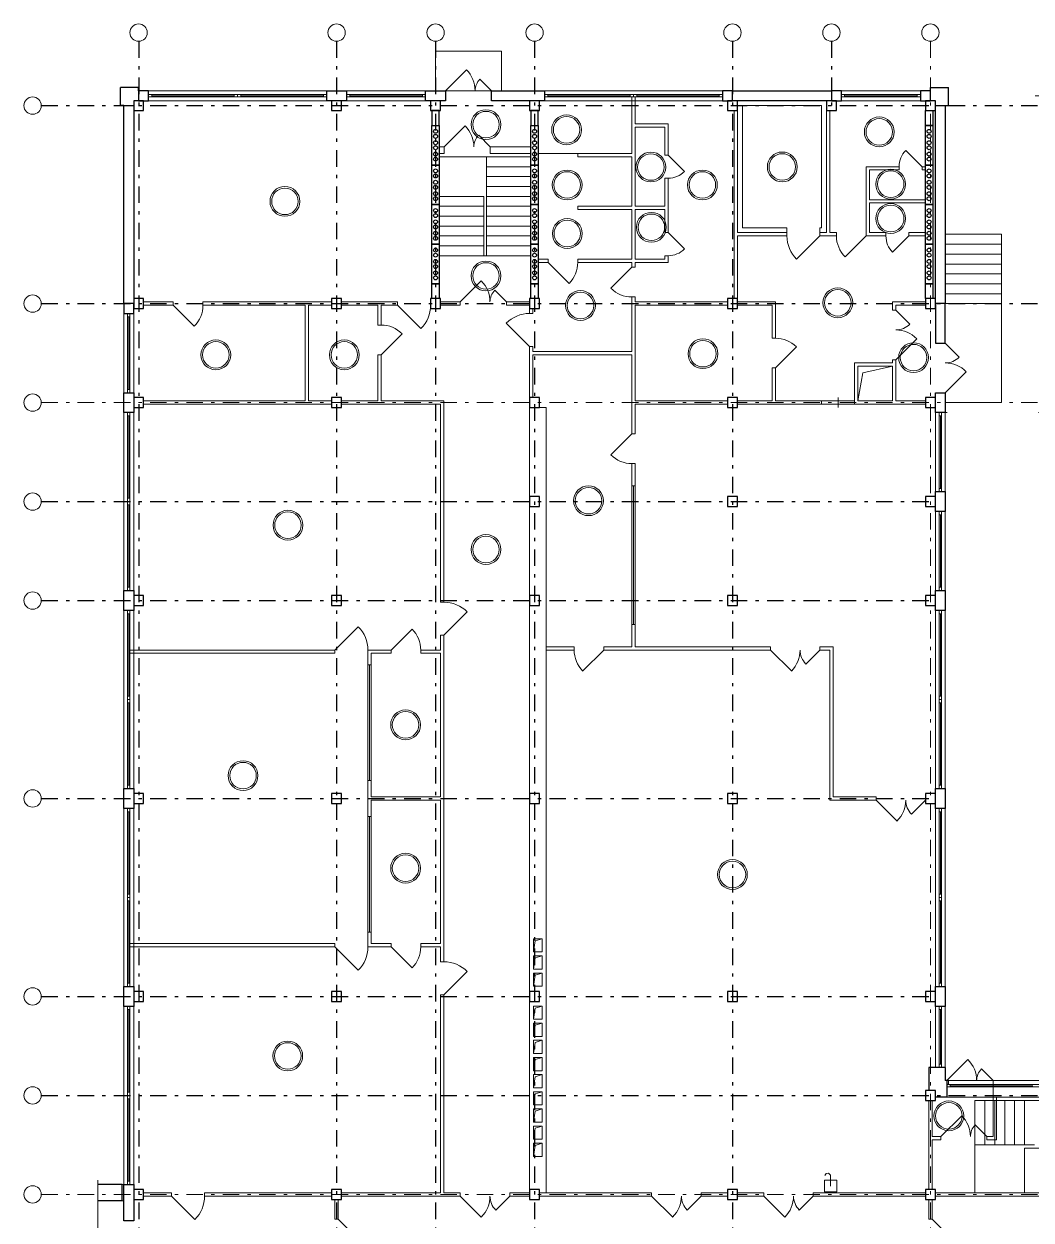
# Model space of a CAD drawing. Header units: metres. Extents: x 0 to 83.6, y 0.6 to 58.2.
# Drawn here: x 5.76 to 36.29, y 21.93 to 58.19 of the extents above; entities that cross this region are included whole.
import ezdxf

# ---------------------------------------------------------------- set-up
doc = ezdxf.new("R2010")
doc.units = ezdxf.units.M
doc.header["$MEASUREMENT"] = 0
doc.linetypes.add('( Dashdot )', pattern=[1.001, 0.5, -0.25, 0.001, -0.25])
doc.linetypes.add('DGN Style 3', pattern=[9.681301, 6.915215, -2.766086])

msp = doc.modelspace()

# ---------------------------------------------------------------- linework, layer by layer
at = {"color": 1, "linetype": '( Dashdot )'}
for p, q in [((9.237, 57.661), (9.237, 9.138)), ((15.237, 57.661), (15.237, 9.138)), ((18.237, 57.661), (18.237, 9.138)), ((21.237, 57.661), (21.237, 9.138)), ((27.237, 57.661), (27.237, 9.138)), ((30.237, 57.661), (30.237, 55.561)), ((6.285, 55.711), (78.185, 55.711)), ((6.285, 49.711), (78.185, 49.711)), ((6.285, 43.711), (33.237, 43.711)), ((6.285, 40.711), (33.237, 40.711)), ((6.285, 34.711), (33.237, 34.711)), ((6.285, 28.711), (33.237, 28.711)), ((6.285, 25.711), (78.185, 25.711))]:
    msp.add_line(p, q, dxfattribs=at)
at = {"color": 1, "linetype": '( Dashdot )', "lineweight": 0}
for p, q in [((33.237, 57.661), (33.237, 9.138)), ((6.285, 46.711), (78.185, 46.711)), ((6.285, 22.711), (78.185, 22.711))]:
    msp.add_line(p, q, dxfattribs=at)
at = {"color": 7, "lineweight": 13}
for p, q in [((18.535, 56.161), (19.172, 56.797)), ((19.935, 56.161), (19.582, 56.515)), ((18.495, 54.461), (19.132, 55.097)), ((19.895, 54.461), (19.542, 54.815)), ((21.645, 50.961), (22.282, 50.325)), ((24.185, 50.811), (23.549, 50.175)), ((18.985, 49.761), (19.622, 50.397)), ((20.385, 49.761), (20.032, 50.115)), ((10.285, 49.661), (10.922, 49.025)), ((17.085, 49.661), (17.792, 48.954)), ((16.585, 48.161), (17.222, 48.797)), ((28.535, 47.761), (29.172, 48.397)), ((24.185, 44.186), (24.285, 44.186)), ((18.485, 39.661), (19.192, 40.368)), ((24.185, 39.986), (24.285, 39.986)), ((16.185, 35.261), (16.285, 35.261)), ((16.185, 34.161), (16.285, 34.161)), ((15.185, 30.211), (15.892, 29.504)), ((16.885, 30.211), (17.522, 29.575)), ((18.485, 28.761), (19.192, 29.468)), ((33.735, 26.161), (34.372, 26.797)), ((35.135, 26.161), (34.782, 26.515)), ((33.545, 24.461), (34.182, 25.097)), ((34.945, 24.461), (34.592, 24.815)), ((10.235, 22.661), (10.942, 21.954))]:
    msp.add_line(p, q, dxfattribs=at)
at = {"color": 7, "linetype": 'Continuous', "lineweight": 30}
for p, q in [((9.235, 56.261), (8.685, 56.261)), ((8.685, 55.711), (8.685, 56.261)), ((9.235, 56.161), (9.235, 56.261)), ((33.235, 56.261), (33.785, 56.261)), ((33.235, 56.161), (33.235, 56.261)), ((33.785, 55.711), (33.785, 56.261)), ((8.785, 55.711), (8.685, 55.711)), ((33.685, 55.711), (33.785, 55.711)), ((33.685, 26.561), (33.185, 26.561)), ((33.185, 26.561), (33.185, 25.861)), ((33.685, 26.561), (33.685, 26.161)), ((33.785, 26.161), (33.685, 26.161)), ((33.785, 26.041), (33.785, 26.161)), ((33.735, 26.041), (33.735, 25.661)), ((33.785, 26.041), (33.735, 26.041)), ((33.735, 25.661), (33.385, 25.661)), ((8.735, 23.011), (7.999, 23.011)), ((8.735, 22.511), (8.735, 23.011)), ((8.735, 22.511), (7.999, 22.511))]:
    msp.add_line(p, q, dxfattribs=at)
at = {"color": 7, "linetype": 'Continuous', "lineweight": 0}
for p, q in [((9.635, 56.011), (12.135, 56.011)), ((12.335, 56.011), (14.835, 56.013)), ((15.635, 56.011), (17.835, 56.011)), ((21.635, 56.011), (24.135, 56.011)), ((24.335, 56.011), (26.835, 56.013)), ((30.635, 56.011), (32.835, 56.011)), ((18.345, 52.661), (19.695, 52.661)), ((20.45, 52.661), (21.125, 52.661)), ((18.345, 52.361), (19.695, 52.361)), ((19.775, 52.361), (21.125, 52.361)), ((18.345, 52.061), (19.695, 52.061)), ((19.775, 52.061), (21.125, 52.061)), ((18.345, 51.761), (19.695, 51.761)), ((19.775, 51.761), (21.125, 51.761)), ((35.385, 51.511), (33.685, 51.511)), ((18.345, 51.461), (19.695, 51.461)), ((19.775, 51.461), (21.125, 51.461)), ((35.385, 51.211), (33.685, 51.211)), ((35.385, 50.911), (33.685, 50.911)), ((35.385, 50.611), (33.685, 50.611)), ((35.385, 50.311), (33.685, 50.311)), ((35.385, 50.011), (33.685, 50.011)), ((8.935, 47.111), (8.935, 49.311)), ((30.435, 46.861), (30.435, 46.561)), ((8.935, 46.311), (8.935, 43.811)), ((33.535, 44.111), (33.535, 46.311)), ((8.935, 43.611), (8.937, 41.111)), ((33.535, 41.111), (33.535, 43.311)), ((8.935, 40.311), (8.935, 37.811)), ((33.535, 40.311), (33.535, 37.811)), ((8.935, 37.611), (8.937, 35.111)), ((33.535, 37.611), (33.537, 35.111)), ((8.935, 34.311), (8.935, 31.811)), ((33.535, 34.311), (33.535, 31.811)), ((8.935, 31.611), (8.937, 29.111)), ((33.535, 31.611), (33.537, 29.111)), ((8.935, 28.311), (8.935, 25.811)), ((33.535, 26.661), (33.535, 28.311)), ((38.985, 26.161), (33.785, 26.161)), ((33.835, 26.006), (36.335, 26.006)), ((8.935, 25.611), (8.937, 23.111)), ((39.035, 25.661), (33.735, 25.661)), ((36.085, 24.886), (36.085, 25.561))]:
    msp.add_line(p, q, dxfattribs=at)
at = {"color": 7, "linetype": 'Continuous', "lineweight": 13}
for p, q in [((24.185, 55.976), (24.185, 54.261)), ((24.285, 55.976), (24.285, 55.161)), ((27.535, 55.711), (27.535, 52.011)), ((29.935, 55.711), (27.535, 55.711)), ((29.935, 55.711), (29.935, 52.011)), ((25.285, 55.161), (24.285, 55.161)), ((25.185, 55.061), (24.285, 55.061)), ((24.285, 55.061), (24.285, 52.661)), ((18.345, 54.461), (18.495, 54.461)), ((18.495, 54.461), (18.495, 54.261)), ((19.895, 54.461), (21.125, 54.461)), ((19.895, 54.461), (19.895, 54.261)), ((18.345, 54.261), (18.495, 54.261)), ((19.895, 54.261), (21.125, 54.261)), ((22.545, 54.261), (24.185, 54.261)), ((22.545, 54.261), (22.545, 54.161)), ((22.545, 54.161), (24.185, 54.161)), ((24.185, 54.161), (24.185, 52.661)), ((25.285, 54.211), (25.185, 54.211)), ((25.285, 54.211), (25.78, 53.716)), ((31.285, 51.861), (31.285, 53.861)), ((32.285, 53.861), (31.285, 53.861)), ((31.385, 52.861), (31.385, 53.761)), ((32.285, 53.761), (31.385, 53.761)), ((32.285, 53.761), (32.285, 53.861)), ((33.085, 53.861), (32.985, 53.861)), ((32.985, 53.761), (32.985, 53.861)), ((33.085, 53.761), (32.985, 53.761)), ((25.285, 53.511), (25.185, 53.511)), ((18.345, 52.961), (19.695, 52.961)), ((19.695, 51.161), (19.695, 52.961)), ((22.545, 52.661), (24.185, 52.661)), ((22.545, 52.661), (22.545, 52.561)), ((25.185, 52.661), (24.285, 52.661)), ((31.385, 52.861), (33.085, 52.861)), ((31.385, 51.861), (31.385, 52.761)), ((31.385, 52.761), (33.085, 52.761)), ((19.775, 51.161), (19.775, 52.361)), ((22.545, 52.561), (24.185, 52.561)), ((24.185, 52.561), (24.185, 51.061)), ((25.185, 52.561), (24.285, 52.561)), ((24.285, 52.561), (24.285, 51.061)), ((25.285, 51.861), (25.185, 51.861)), ((25.285, 51.861), (25.78, 51.366)), ((28.885, 51.861), (27.385, 51.861)), ((28.885, 52.011), (27.535, 52.011)), ((29.935, 52.011), (29.885, 52.011)), ((30.085, 51.861), (29.885, 51.861)), ((30.385, 51.861), (30.185, 51.861)), ((31.285, 51.861), (31.285, 51.761)), ((31.885, 51.861), (31.385, 51.861)), ((31.885, 51.761), (31.885, 51.861)), ((33.085, 51.861), (32.585, 51.861)), ((32.585, 51.761), (32.585, 51.861)), ((27.385, 49.861), (27.385, 51.761)), ((28.885, 51.761), (27.385, 51.761)), ((30.385, 51.761), (29.885, 51.761)), ((31.885, 51.761), (31.285, 51.761)), ((32.585, 51.761), (32.09, 51.266)), ((33.085, 51.761), (32.585, 51.761)), ((35.385, 51.811), (33.685, 51.811)), ((35.385, 51.811), (35.385, 49.711)), ((18.345, 51.161), (21.125, 51.161)), ((25.285, 51.161), (25.185, 51.161)), ((21.645, 51.061), (21.345, 51.061)), ((21.645, 50.961), (21.345, 50.961)), ((21.645, 50.961), (21.645, 51.061)), ((24.185, 51.061), (22.545, 51.061)), ((22.545, 50.961), (22.545, 51.061)), ((24.185, 50.961), (22.545, 50.961)), ((24.185, 50.961), (24.185, 50.811)), ((24.185, 50.811), (24.285, 50.811)), ((25.185, 51.061), (24.285, 51.061)), ((25.285, 50.961), (24.285, 50.961)), ((24.285, 50.961), (24.285, 50.811)), ((10.285, 49.761), (10.285, 49.661)), ((11.185, 49.761), (11.185, 49.661)), ((15.385, 49.761), (17.085, 49.761)), ((17.085, 49.761), (17.085, 49.661)), ((18.085, 49.761), (18.085, 49.661)), ((18.385, 49.761), (18.985, 49.761)), ((18.985, 49.761), (18.985, 49.661)), ((20.385, 49.761), (20.385, 49.661)), ((20.385, 49.761), (21.085, 49.761)), ((24.185, 49.911), (24.285, 49.911)), ((24.185, 49.911), (24.185, 48.261)), ((24.285, 49.911), (24.285, 49.761)), ((27.385, 49.761), (28.535, 49.761)), ((28.535, 48.661), (28.535, 49.761)), ((32.085, 49.761), (32.085, 49.511)), ((33.085, 49.761), (32.085, 49.761)), ((35.385, 49.711), (33.685, 49.711)), ((35.385, 46.711), (35.385, 49.711)), ((14.285, 49.661), (14.285, 46.761)), ((14.385, 49.661), (14.385, 46.761)), ((15.385, 49.661), (16.485, 49.661)), ((16.485, 49.661), (16.485, 49.061)), ((16.585, 49.661), (16.585, 49.061)), ((16.585, 49.661), (17.085, 49.661)), ((18.385, 49.661), (18.985, 49.661)), ((20.385, 49.661), (21.085, 49.661)), ((21.085, 49.561), (21.085, 49.411)), ((21.085, 49.411), (21.185, 49.411)), ((21.185, 49.561), (21.185, 49.411)), ((24.285, 49.661), (24.285, 46.761)), ((27.385, 49.661), (28.435, 49.661)), ((28.435, 48.661), (28.435, 49.661)), ((32.085, 49.511), (32.185, 49.511)), ((32.185, 49.661), (32.185, 49.511)), ((33.085, 49.661), (32.185, 49.661)), ((32.185, 49.511), (32.61, 49.087)), ((16.485, 49.061), (16.585, 49.061)), ((28.435, 48.661), (28.535, 48.661)), ((32.185, 48.011), (32.822, 48.647)), ((21.085, 48.411), (21.185, 48.411)), ((21.085, 48.411), (21.085, 46.861)), ((21.185, 48.411), (21.185, 48.261)), ((24.185, 48.261), (21.185, 48.261)), ((33.685, 48.511), (34.11, 48.087)), ((16.485, 48.161), (16.585, 48.161)), ((16.485, 48.161), (16.485, 46.761)), ((16.585, 48.161), (16.585, 46.761)), ((24.185, 48.161), (21.185, 48.161)), ((21.185, 48.161), (21.185, 46.861)), ((24.185, 48.161), (24.185, 45.761)), ((30.935, 47.911), (30.935, 46.661)), ((32.085, 48.011), (32.185, 48.011)), ((32.085, 48.011), (32.085, 47.911)), ((32.185, 48.011), (32.185, 46.761)), ((28.435, 46.761), (28.435, 47.761)), ((28.435, 47.761), (28.535, 47.761)), ((28.535, 46.761), (28.535, 47.761)), ((31.035, 47.811), (31.035, 46.761)), ((32.085, 47.811), (32.085, 46.761)), ((33.685, 47.011), (34.322, 47.647)), ((15.385, 46.761), (16.485, 46.761)), ((15.385, 46.661), (18.385, 46.661)), ((16.585, 46.761), (18.485, 46.761)), ((18.385, 46.661), (18.385, 40.661)), ((18.485, 46.761), (18.485, 40.661)), ((21.085, 46.561), (21.085, 37.461)), ((21.385, 46.561), (21.585, 46.561)), ((21.585, 46.561), (21.585, 37.461)), ((24.285, 46.661), (24.285, 45.761)), ((29.935, 46.761), (29.935, 46.661)), ((30.935, 46.761), (30.935, 46.661)), ((24.185, 45.761), (23.549, 45.125)), ((24.185, 45.761), (24.285, 45.761)), ((24.185, 44.861), (24.285, 44.861)), ((24.185, 44.861), (24.185, 44.186)), ((24.285, 44.861), (24.285, 44.186)), ((18.385, 40.661), (18.485, 40.661)), ((24.185, 39.986), (24.185, 39.311)), ((24.285, 39.986), (24.285, 39.311)), ((18.385, 39.661), (18.485, 39.661)), ((18.385, 39.661), (18.385, 39.211)), ((18.485, 39.661), (18.485, 29.761)), ((15.185, 39.211), (15.185, 39.111)), ((16.185, 39.211), (16.185, 39.111)), ((16.885, 39.211), (16.885, 39.111)), ((17.785, 39.211), (17.785, 39.111)), ((22.435, 39.311), (21.585, 39.311)), ((22.435, 39.211), (21.585, 39.211)), ((22.435, 39.211), (22.435, 39.311)), ((23.335, 39.211), (22.699, 38.575)), ((24.185, 39.311), (23.335, 39.311)), ((23.335, 39.211), (23.335, 39.311)), ((28.385, 39.211), (23.335, 39.211)), ((28.385, 39.311), (24.285, 39.311)), ((28.385, 39.311), (28.385, 39.211)), ((28.385, 39.211), (29.022, 38.575)), ((29.885, 39.211), (29.461, 38.787)), ((30.285, 39.311), (29.885, 39.311)), ((29.885, 39.311), (29.885, 39.211)), ((30.185, 39.211), (29.885, 39.211)), ((16.185, 39.111), (16.185, 38.761)), ((16.285, 39.111), (16.285, 38.761)), ((18.385, 39.111), (18.385, 34.761)), ((16.185, 38.761), (16.285, 38.761)), ((21.085, 37.461), (21.085, 22.561)), ((21.585, 37.461), (21.585, 22.761)), ((16.185, 35.261), (16.185, 34.161)), ((16.285, 35.261), (16.285, 34.761)), ((16.285, 34.761), (18.385, 34.761)), ((16.285, 34.661), (18.385, 34.661)), ((16.285, 34.661), (16.285, 34.161)), ((18.385, 34.661), (18.385, 30.311)), ((31.585, 34.761), (31.585, 34.661)), ((31.585, 34.661), (32.222, 34.025)), ((33.085, 34.661), (32.661, 34.237)), ((16.185, 30.661), (16.285, 30.661)), ((16.185, 30.661), (16.185, 30.211)), ((16.285, 30.661), (16.285, 30.311)), ((21.205, 30.461), (21.465, 30.461)), ((21.205, 30.461), (21.205, 30.061)), ((21.465, 30.461), (21.465, 30.061)), ((15.185, 30.311), (15.185, 30.211)), ((16.885, 30.311), (16.885, 30.211)), ((17.785, 30.311), (17.785, 30.211)), ((18.385, 30.211), (18.385, 29.761)), ((18.385, 29.761), (18.485, 29.761)), ((21.205, 30.061), (21.465, 30.061)), ((21.205, 29.941), (21.465, 29.941)), ((21.205, 29.941), (21.205, 29.541)), ((21.465, 29.941), (21.465, 29.541)), ((21.205, 29.541), (21.465, 29.541)), ((21.205, 29.421), (21.465, 29.421)), ((21.205, 29.421), (21.205, 29.021)), ((21.465, 29.421), (21.465, 29.021)), ((21.205, 29.021), (21.465, 29.021)), ((18.385, 28.761), (18.485, 28.761)), ((18.385, 28.761), (18.385, 22.761)), ((18.485, 28.761), (18.485, 22.761)), ((21.205, 28.421), (21.465, 28.421)), ((21.205, 28.421), (21.205, 28.021)), ((21.465, 28.421), (21.465, 28.021)), ((21.205, 28.021), (21.465, 28.021)), ((21.205, 27.901), (21.465, 27.901)), ((21.205, 27.901), (21.205, 27.501)), ((21.465, 27.901), (21.465, 27.501)), ((21.205, 27.501), (21.465, 27.501)), ((21.205, 27.381), (21.465, 27.381)), ((21.205, 27.381), (21.205, 26.981)), ((21.465, 27.381), (21.465, 26.981)), ((21.205, 26.981), (21.465, 26.981)), ((21.205, 26.861), (21.465, 26.861)), ((21.205, 26.861), (21.205, 26.461)), ((21.465, 26.861), (21.465, 26.461)), ((21.205, 26.461), (21.465, 26.461)), ((21.205, 26.341), (21.465, 26.341)), ((21.205, 26.341), (21.205, 25.941)), ((21.465, 26.341), (21.465, 25.941)), ((21.205, 25.941), (21.465, 25.941)), ((21.205, 25.821), (21.465, 25.821)), ((21.205, 25.821), (21.205, 25.421)), ((21.465, 25.821), (21.465, 25.421)), ((21.205, 25.421), (21.465, 25.421)), ((35.135, 25.661), (35.135, 24.461)), ((35.235, 25.661), (35.235, 24.361)), ((21.205, 25.301), (21.465, 25.301)), ((21.205, 25.301), (21.205, 24.901)), ((21.465, 25.301), (21.465, 24.901)), ((21.205, 24.901), (21.465, 24.901)), ((21.205, 24.781), (21.465, 24.781)), ((21.205, 24.781), (21.205, 24.381)), ((21.465, 24.781), (21.465, 24.381)), ((21.205, 24.381), (21.465, 24.381)), ((33.545, 24.461), (33.285, 24.461)), ((33.545, 24.361), (33.285, 24.361)), ((35.135, 24.461), (34.945, 24.461)), ((35.235, 24.361), (34.945, 24.361)), ((21.205, 24.261), (21.465, 24.261)), ((21.205, 24.261), (21.205, 23.861)), ((21.465, 24.261), (21.465, 23.861)), ((36.085, 22.761), (36.085, 24.111)), ((21.205, 23.861), (21.465, 23.861)), ((18.985, 22.761), (18.985, 22.661)), ((18.985, 22.661), (19.622, 22.025)), ((20.485, 22.661), (20.061, 22.237)), ((20.485, 22.761), (20.485, 22.661)), ((24.785, 22.761), (24.785, 22.661)), ((24.785, 22.661), (25.422, 22.025)), ((26.285, 22.661), (25.861, 22.237)), ((26.285, 22.761), (26.285, 22.661)), ((28.185, 22.761), (28.185, 22.661)), ((28.185, 22.661), (28.822, 22.025)), ((29.685, 22.661), (29.261, 22.237)), ((29.685, 22.761), (29.685, 22.661)), ((15.285, 21.961), (15.185, 21.961)), ((15.285, 21.961), (15.71, 21.537)), ((33.285, 21.961), (33.185, 21.961))]:
    msp.add_line(p, q, dxfattribs=at)
at = {"color": 7, "linetype": 'DGN Style 3', "lineweight": 13}
for p, q in [((62.685, 56.011), (33.73, 56.011)), ((62.785, 46.411), (33.685, 46.411))]:
    msp.add_line(p, q, dxfattribs=at)
at = {"color": 7, "linetype": 'DGN Style 3', "lineweight": 0}
for p, q in [((18.345, 54.161), (21.125, 54.161)), ((19.775, 52.361), (19.775, 54.161)), ((19.775, 53.861), (21.125, 53.861)), ((19.775, 53.561), (21.125, 53.561)), ((19.775, 53.261), (21.125, 53.261)), ((19.775, 52.961), (21.125, 52.961)), ((20.45, 52.661), (19.775, 52.661)), ((33.735, 25.661), (33.735, 26.161)), ((35.135, 25.661), (35.135, 26.161)), ((34.585, 22.781), (34.585, 25.561)), ((35.785, 25.561), (34.585, 25.561)), ((34.885, 24.211), (34.885, 25.561)), ((35.185, 24.211), (35.185, 25.561)), ((35.485, 24.211), (35.485, 25.561)), ((35.785, 24.211), (35.785, 25.561)), ((36.085, 24.886), (36.085, 24.211)), ((36.385, 24.211), (34.585, 24.211))]:
    msp.add_line(p, q, dxfattribs=at)
at = {"color": 252, "linetype": 'Continuous', "lineweight": 13}
msp.add_line((22.545, 54.261), (21.345, 54.261), dxfattribs=at)
at = {"color": 7, "linetype": 'Continuous', "lineweight": 13, "extrusion": (0, 0, -1)}
for p, q in [((32.985, 53.861), (32.49, 54.356)), ((33.285, 21.961), (33.922, 21.325))]:
    msp.add_line(p, q, dxfattribs=at)
at = {"color": 7, "lineweight": 13, "extrusion": (0, 0, -1)}
for p, q in [((29.885, 51.761), (29.178, 51.054)), ((31.285, 51.761), (30.649, 51.125)), ((21.085, 48.411), (20.378, 49.118)), ((15.185, 39.211), (15.892, 39.918)), ((16.885, 39.211), (17.522, 39.847))]:
    msp.add_line(p, q, dxfattribs=at)
at = {"color": 7, "lineweight": 0}
for p, q in [((24.235, 44.186), (24.235, 39.986)), ((16.235, 38.761), (16.235, 35.261)), ((16.235, 34.161), (16.235, 30.661))]:
    msp.add_line(p, q, dxfattribs=at)
at = {"color": 7, "linetype": 'Continuous', "lineweight": 13, "flags": 128}
for points in [[(18.235, 56.161), (20.235, 56.161), (20.235, 57.361), (18.235, 57.361), (18.235, 56.161)], [(9.635, 55.976), (9.535, 55.976), (9.535, 56.046), (9.635, 56.046), (9.635, 55.976)], [(12.235, 55.976), (12.135, 55.976), (12.135, 56.046), (12.235, 56.046), (12.235, 55.976)], [(12.335, 55.976), (12.235, 55.976), (12.235, 56.046), (12.335, 56.046), (12.335, 55.976)], [(14.935, 55.978), (14.835, 55.978), (14.835, 56.048), (14.935, 56.048), (14.935, 55.978)], [(15.635, 55.976), (15.535, 55.976), (15.535, 56.046), (15.635, 56.046), (15.635, 55.976)], [(17.935, 55.976), (17.835, 55.976), (17.835, 56.046), (17.935, 56.046), (17.935, 55.976)], [(21.635, 55.976), (21.535, 55.976), (21.535, 56.046), (21.635, 56.046), (21.635, 55.976)], [(24.235, 55.976), (24.135, 55.976), (24.135, 56.046), (24.235, 56.046), (24.235, 55.976)], [(24.335, 55.976), (24.235, 55.976), (24.235, 56.046), (24.335, 56.046), (24.335, 55.976)], [(26.935, 55.978), (26.835, 55.978), (26.835, 56.048), (26.935, 56.048), (26.935, 55.978)], [(30.635, 55.976), (30.535, 55.976), (30.535, 56.046), (30.635, 56.046), (30.635, 55.976)], [(32.935, 55.976), (32.835, 55.976), (32.835, 56.046), (32.935, 56.046), (32.935, 55.976)], [(8.97, 49.411), (8.97, 49.311), (8.9, 49.311), (8.9, 49.411), (8.97, 49.411)], [(8.97, 47.111), (8.97, 47.011), (8.9, 47.011), (8.9, 47.111), (8.97, 47.111)], [(8.9, 46.311), (8.9, 46.411), (8.97, 46.411), (8.97, 46.311), (8.9, 46.311)], [(33.57, 46.411), (33.57, 46.311), (33.5, 46.311), (33.5, 46.411), (33.57, 46.411)], [(33.57, 44.111), (33.57, 44.011), (33.5, 44.011), (33.5, 44.111), (33.57, 44.111)], [(8.9, 43.711), (8.9, 43.811), (8.97, 43.811), (8.97, 43.711), (8.9, 43.711)], [(8.9, 43.611), (8.9, 43.711), (8.97, 43.711), (8.97, 43.611), (8.9, 43.611)], [(33.57, 43.411), (33.57, 43.311), (33.5, 43.311), (33.5, 43.411), (33.57, 43.411)], [(8.902, 41.011), (8.902, 41.111), (8.972, 41.111), (8.972, 41.011), (8.902, 41.011)], [(33.57, 41.111), (33.57, 41.011), (33.5, 41.011), (33.5, 41.111), (33.57, 41.111)], [(8.9, 40.311), (8.9, 40.411), (8.97, 40.411), (8.97, 40.311), (8.9, 40.311)], [(33.5, 40.311), (33.5, 40.411), (33.57, 40.411), (33.57, 40.311), (33.5, 40.311)], [(8.9, 37.711), (8.9, 37.811), (8.97, 37.811), (8.97, 37.711), (8.9, 37.711)], [(8.9, 37.611), (8.9, 37.711), (8.97, 37.711), (8.97, 37.611), (8.9, 37.611)], [(33.5, 37.711), (33.5, 37.811), (33.57, 37.811), (33.57, 37.711), (33.5, 37.711)], [(33.5, 37.611), (33.5, 37.711), (33.57, 37.711), (33.57, 37.611), (33.5, 37.611)], [(8.902, 35.011), (8.902, 35.111), (8.972, 35.111), (8.972, 35.011), (8.902, 35.011)], [(33.502, 35.011), (33.502, 35.111), (33.572, 35.111), (33.572, 35.011), (33.502, 35.011)], [(8.9, 34.311), (8.9, 34.411), (8.97, 34.411), (8.97, 34.311), (8.9, 34.311)], [(33.5, 34.311), (33.5, 34.411), (33.57, 34.411), (33.57, 34.311), (33.5, 34.311)], [(8.9, 31.711), (8.9, 31.811), (8.97, 31.811), (8.97, 31.711), (8.9, 31.711)], [(8.9, 31.611), (8.9, 31.711), (8.97, 31.711), (8.97, 31.611), (8.9, 31.611)], [(33.5, 31.711), (33.5, 31.811), (33.57, 31.811), (33.57, 31.711), (33.5, 31.711)], [(33.5, 31.611), (33.5, 31.711), (33.57, 31.711), (33.57, 31.611), (33.5, 31.611)], [(8.902, 29.011), (8.902, 29.111), (8.972, 29.111), (8.972, 29.011), (8.902, 29.011)], [(33.502, 29.011), (33.502, 29.111), (33.572, 29.111), (33.572, 29.011), (33.502, 29.011)], [(8.9, 28.311), (8.9, 28.411), (8.97, 28.411), (8.97, 28.311), (8.9, 28.311)], [(33.57, 28.411), (33.57, 28.311), (33.5, 28.311), (33.5, 28.411), (33.57, 28.411)], [(33.57, 26.661), (33.57, 26.561), (33.5, 26.561), (33.5, 26.661), (33.57, 26.661)], [(8.9, 25.711), (8.9, 25.811), (8.97, 25.811), (8.97, 25.711), (8.9, 25.711)], [(33.835, 25.971), (33.735, 25.971), (33.735, 26.041), (33.835, 26.041), (33.835, 25.971)], [(8.9, 25.611), (8.9, 25.711), (8.97, 25.711), (8.97, 25.611), (8.9, 25.611)], [(8.735, 23.011), (8.785, 23.011), (8.785, 22.511), (8.735, 22.511), (8.735, 23.011)], [(8.902, 23.011), (8.902, 23.111), (8.972, 23.111), (8.972, 23.011), (8.902, 23.011)], [(9.385, 22.661), (10.235, 22.661), (10.235, 22.761), (9.385, 22.761), (9.385, 22.661)], [(15.085, 22.661), (11.235, 22.661), (11.235, 22.761), (15.085, 22.761), (15.085, 22.661)], [(21.085, 22.661), (20.485, 22.661), (20.485, 22.761), (21.085, 22.761), (21.085, 22.661)], [(21.385, 22.661), (24.785, 22.661), (24.785, 22.761), (21.385, 22.761), (21.385, 22.661)], [(26.285, 22.761), (26.285, 22.661), (27.085, 22.661), (27.085, 22.761), (26.285, 22.761)], [(28.185, 22.761), (28.185, 22.661), (27.385, 22.661), (27.385, 22.761), (28.185, 22.761)], [(29.685, 22.661), (33.085, 22.661), (33.085, 22.761), (29.685, 22.761), (29.685, 22.661)]]:
    msp.add_lwpolyline(points, close=True, dxfattribs=at)
at = {"color": 7, "linetype": 'Continuous', "lineweight": 30, "flags": 128}
for points in [[(9.085, 55.861), (9.085, 55.561), (9.385, 55.561), (9.385, 55.861), (9.085, 55.861)], [(9.235, 55.861), (9.535, 55.861), (9.535, 56.161), (9.235, 56.161), (9.235, 55.861)], [(15.535, 55.861), (14.935, 55.861), (14.935, 56.161), (15.535, 56.161), (15.535, 55.861)], [(15.085, 55.861), (15.085, 55.561), (15.385, 55.561), (15.385, 55.861), (15.085, 55.861)], [(18.535, 55.861), (17.935, 55.861), (17.935, 56.161), (18.535, 56.161), (18.535, 55.861)], [(18.085, 55.861), (18.085, 55.561), (18.385, 55.561), (18.385, 55.861), (18.085, 55.861)], [(21.535, 55.861), (19.935, 55.861), (19.935, 56.161), (21.535, 56.161), (21.535, 55.861)], [(21.085, 55.861), (21.085, 55.561), (21.385, 55.561), (21.385, 55.861), (21.085, 55.861)], [(26.935, 55.861), (27.235, 55.861), (27.235, 56.161), (26.935, 56.161), (26.935, 55.861)], [(27.085, 55.861), (27.085, 55.561), (27.385, 55.561), (27.385, 55.861), (27.085, 55.861)], [(27.235, 56.161), (30.235, 56.161), (30.235, 55.861), (27.235, 55.861), (27.235, 56.161)], [(30.085, 55.861), (30.085, 55.561), (30.385, 55.561), (30.385, 55.861), (30.085, 55.861)], [(30.235, 55.861), (30.535, 55.861), (30.535, 56.161), (30.235, 56.161), (30.235, 55.861)], [(32.935, 55.861), (33.235, 55.861), (33.235, 56.161), (32.935, 56.161), (32.935, 55.861)], [(33.085, 55.861), (33.085, 55.561), (33.385, 55.561), (33.385, 55.861), (33.085, 55.861)], [(8.785, 49.711), (8.785, 55.711), (9.085, 55.711), (9.085, 49.711), (8.785, 49.711)], [(18.125, 55.111), (18.345, 55.111), (18.345, 55.561), (18.125, 55.561), (18.125, 55.111)], [(21.125, 55.111), (21.345, 55.111), (21.345, 55.561), (21.125, 55.561), (21.125, 55.111)], [(33.085, 55.561), (33.305, 55.561), (33.305, 55.111), (33.085, 55.111), (33.085, 55.561)], [(33.385, 49.711), (33.385, 55.711), (33.685, 55.711), (33.685, 49.711), (33.385, 49.711)], [(18.125, 53.911), (18.125, 55.111), (18.345, 55.111), (18.345, 53.911), (18.125, 53.911)], [(21.125, 53.911), (21.125, 55.111), (21.345, 55.111), (21.345, 53.911), (21.125, 53.911)], [(33.085, 53.911), (33.085, 55.111), (33.305, 55.111), (33.305, 53.911), (33.085, 53.911)], [(18.125, 52.711), (18.125, 53.911), (18.345, 53.911), (18.345, 52.711), (18.125, 52.711)], [(21.125, 52.711), (21.125, 53.911), (21.345, 53.911), (21.345, 52.711), (21.125, 52.711)], [(33.085, 52.711), (33.085, 53.911), (33.305, 53.911), (33.305, 52.711), (33.085, 52.711)], [(18.125, 51.511), (18.125, 52.711), (18.345, 52.711), (18.345, 51.511), (18.125, 51.511)], [(21.125, 51.511), (21.125, 52.711), (21.345, 52.711), (21.345, 51.511), (21.125, 51.511)], [(33.085, 51.511), (33.085, 52.711), (33.305, 52.711), (33.305, 51.511), (33.085, 51.511)], [(18.125, 50.311), (18.125, 51.511), (18.345, 51.511), (18.345, 50.311), (18.125, 50.311)], [(21.125, 50.311), (21.125, 51.511), (21.345, 51.511), (21.345, 50.311), (21.125, 50.311)], [(33.085, 50.311), (33.085, 51.511), (33.305, 51.511), (33.305, 50.311), (33.085, 50.311)], [(18.125, 50.311), (18.345, 50.311), (18.345, 49.861), (18.125, 49.861), (18.125, 50.311)], [(21.125, 50.311), (21.345, 50.311), (21.345, 49.861), (21.125, 49.861), (21.125, 50.311)], [(33.085, 50.311), (33.305, 50.311), (33.305, 49.861), (33.085, 49.861), (33.085, 50.311)], [(8.785, 49.411), (9.085, 49.411), (9.085, 49.711), (8.785, 49.711), (8.785, 49.411)], [(9.085, 49.861), (9.085, 49.561), (9.385, 49.561), (9.385, 49.861), (9.085, 49.861)], [(15.085, 49.861), (15.085, 49.561), (15.385, 49.561), (15.385, 49.861), (15.085, 49.861)], [(18.085, 49.861), (18.085, 49.561), (18.385, 49.561), (18.385, 49.861), (18.085, 49.861)], [(21.085, 49.861), (21.085, 49.561), (21.385, 49.561), (21.385, 49.861), (21.085, 49.861)], [(27.085, 49.861), (27.085, 49.561), (27.385, 49.561), (27.385, 49.861), (27.085, 49.861)], [(33.085, 49.861), (33.085, 49.561), (33.385, 49.561), (33.385, 49.861), (33.085, 49.861)], [(33.385, 48.511), (33.685, 48.511), (33.685, 49.711), (33.385, 49.711), (33.385, 48.511)], [(8.785, 46.411), (8.785, 47.011), (9.085, 47.011), (9.085, 46.411), (8.785, 46.411)], [(9.085, 46.861), (9.085, 46.561), (9.385, 46.561), (9.385, 46.861), (9.085, 46.861)], [(15.085, 46.861), (15.085, 46.561), (15.385, 46.561), (15.385, 46.861), (15.085, 46.861)], [(21.085, 46.861), (21.085, 46.561), (21.385, 46.561), (21.385, 46.861), (21.085, 46.861)], [(27.085, 46.861), (27.085, 46.561), (27.385, 46.561), (27.385, 46.861), (27.085, 46.861)], [(33.085, 46.861), (33.085, 46.561), (33.385, 46.561), (33.385, 46.861), (33.085, 46.861)], [(33.385, 46.411), (33.385, 47.011), (33.685, 47.011), (33.685, 46.411), (33.385, 46.411)], [(33.385, 43.411), (33.385, 44.011), (33.685, 44.011), (33.685, 43.411), (33.385, 43.411)], [(21.085, 43.861), (21.085, 43.561), (21.385, 43.561), (21.385, 43.861), (21.085, 43.861)], [(27.085, 43.861), (27.085, 43.561), (27.385, 43.561), (27.385, 43.861), (27.085, 43.861)], [(33.085, 43.861), (33.085, 43.561), (33.385, 43.561), (33.385, 43.861), (33.085, 43.861)], [(8.785, 40.411), (8.785, 41.011), (9.085, 41.011), (9.085, 40.411), (8.785, 40.411)], [(33.385, 40.411), (33.385, 41.011), (33.685, 41.011), (33.685, 40.411), (33.385, 40.411)], [(9.085, 40.861), (9.085, 40.561), (9.385, 40.561), (9.385, 40.861), (9.085, 40.861)], [(15.085, 40.861), (15.085, 40.561), (15.385, 40.561), (15.385, 40.861), (15.085, 40.861)], [(21.085, 40.861), (21.085, 40.561), (21.385, 40.561), (21.385, 40.861), (21.085, 40.861)], [(27.085, 40.861), (27.085, 40.561), (27.385, 40.561), (27.385, 40.861), (27.085, 40.861)], [(33.085, 40.861), (33.085, 40.561), (33.385, 40.561), (33.385, 40.861), (33.085, 40.861)], [(8.785, 34.411), (8.785, 35.011), (9.085, 35.011), (9.085, 34.411), (8.785, 34.411)], [(9.085, 34.861), (9.085, 34.561), (9.385, 34.561), (9.385, 34.861), (9.085, 34.861)], [(15.085, 34.861), (15.085, 34.561), (15.385, 34.561), (15.385, 34.861), (15.085, 34.861)], [(21.085, 34.861), (21.085, 34.561), (21.385, 34.561), (21.385, 34.861), (21.085, 34.861)], [(27.085, 34.861), (27.085, 34.561), (27.385, 34.561), (27.385, 34.861), (27.085, 34.861)], [(33.085, 34.861), (33.085, 34.561), (33.385, 34.561), (33.385, 34.861), (33.085, 34.861)], [(33.385, 34.411), (33.385, 35.011), (33.685, 35.011), (33.685, 34.411), (33.385, 34.411)], [(8.785, 28.411), (8.785, 29.011), (9.085, 29.011), (9.085, 28.411), (8.785, 28.411)], [(33.385, 28.411), (33.385, 29.011), (33.685, 29.011), (33.685, 28.411), (33.385, 28.411)], [(9.085, 28.861), (9.085, 28.561), (9.385, 28.561), (9.385, 28.861), (9.085, 28.861)], [(15.085, 28.861), (15.085, 28.561), (15.385, 28.561), (15.385, 28.861), (15.085, 28.861)], [(21.085, 28.861), (21.085, 28.561), (21.385, 28.561), (21.385, 28.861), (21.085, 28.861)], [(27.085, 28.861), (27.085, 28.561), (27.385, 28.561), (27.385, 28.861), (27.085, 28.861)], [(33.085, 28.861), (33.085, 28.561), (33.385, 28.561), (33.385, 28.861), (33.085, 28.861)], [(33.085, 25.861), (33.085, 25.561), (33.385, 25.561), (33.385, 25.861), (33.085, 25.861)], [(8.785, 21.911), (8.785, 23.011), (9.085, 23.011), (9.085, 21.911), (8.785, 21.911)], [(9.085, 22.861), (9.085, 22.561), (9.385, 22.561), (9.385, 22.861), (9.085, 22.861)], [(15.085, 22.861), (15.085, 22.561), (15.385, 22.561), (15.385, 22.861), (15.085, 22.861)], [(21.085, 22.861), (21.085, 22.561), (21.385, 22.561), (21.385, 22.861), (21.085, 22.861)], [(27.085, 22.861), (27.085, 22.561), (27.385, 22.561), (27.385, 22.861), (27.085, 22.861)], [(33.085, 22.861), (33.085, 22.561), (33.385, 22.561), (33.385, 22.861), (33.085, 22.861)]]:
    msp.add_lwpolyline(points, close=True, dxfattribs=at)
at = {"color": 7, "linetype": 'Continuous', "lineweight": 0, "flags": 128}
for points in [[(14.935, 55.861), (9.535, 55.861), (9.535, 56.161), (14.935, 56.161), (14.935, 55.861)], [(12.135, 55.976), (9.635, 55.976), (9.635, 56.046), (12.135, 56.046), (12.135, 55.976)], [(14.835, 55.978), (12.335, 55.976), (12.335, 56.046), (14.835, 56.048), (14.835, 55.978)], [(15.535, 56.161), (17.935, 56.161), (17.935, 55.861), (15.535, 55.861), (15.535, 56.161)], [(15.635, 56.046), (17.835, 56.046), (17.835, 55.976), (15.635, 55.976), (15.635, 56.046)], [(26.935, 55.861), (21.535, 55.861), (21.535, 56.161), (26.935, 56.161), (26.935, 55.861)], [(24.135, 55.976), (21.635, 55.976), (21.635, 56.046), (24.135, 56.046), (24.135, 55.976)], [(26.835, 55.978), (24.335, 55.976), (24.335, 56.046), (26.835, 56.048), (26.835, 55.978)], [(28.885, 52.011), (28.885, 51.861), (27.385, 51.861), (27.385, 55.861), (30.085, 55.861), (30.085, 51.861), (29.885, 51.861), (29.885, 52.011), (29.935, 52.011), (29.935, 55.711), (27.535, 55.711), (27.535, 52.011), (28.885, 52.011)], [(30.535, 56.161), (32.935, 56.161), (32.935, 55.861), (30.535, 55.861), (30.535, 56.161)], [(30.635, 56.046), (32.835, 56.046), (32.835, 55.976), (30.635, 55.976), (30.635, 56.046)], [(8.785, 47.011), (8.785, 49.411), (9.085, 49.411), (9.085, 47.011), (8.785, 47.011)], [(8.9, 47.111), (8.9, 49.311), (8.97, 49.311), (8.97, 47.111), (8.9, 47.111)], [(8.785, 41.011), (8.785, 46.411), (9.085, 46.411), (9.085, 41.011), (8.785, 41.011)], [(29.935, 46.761), (30.935, 46.761), (30.935, 46.661), (29.935, 46.661), (29.935, 46.761)], [(33.385, 44.011), (33.385, 46.411), (33.685, 46.411), (33.685, 44.011), (33.385, 44.011)], [(8.9, 43.811), (8.9, 46.311), (8.97, 46.311), (8.97, 43.811), (8.9, 43.811)], [(33.5, 44.111), (33.5, 46.311), (33.57, 46.311), (33.57, 44.111), (33.5, 44.111)], [(8.902, 41.111), (8.9, 43.611), (8.97, 43.611), (8.972, 41.111), (8.902, 41.111)], [(33.385, 41.011), (33.385, 43.411), (33.685, 43.411), (33.685, 41.011), (33.385, 41.011)], [(33.5, 41.111), (33.5, 43.311), (33.57, 43.311), (33.57, 41.111), (33.5, 41.111)], [(8.785, 35.011), (8.785, 40.411), (9.085, 40.411), (9.085, 35.011), (8.785, 35.011)], [(8.9, 37.811), (8.9, 40.311), (8.97, 40.311), (8.97, 37.811), (8.9, 37.811)], [(33.385, 35.011), (33.385, 40.411), (33.685, 40.411), (33.685, 35.011), (33.385, 35.011)], [(33.5, 37.811), (33.5, 40.311), (33.57, 40.311), (33.57, 37.811), (33.5, 37.811)], [(8.902, 35.111), (8.9, 37.611), (8.97, 37.611), (8.972, 35.111), (8.902, 35.111)], [(33.502, 35.111), (33.5, 37.611), (33.57, 37.611), (33.572, 35.111), (33.502, 35.111)], [(8.785, 29.011), (8.785, 34.411), (9.085, 34.411), (9.085, 29.011), (8.785, 29.011)], [(8.9, 31.811), (8.9, 34.311), (8.97, 34.311), (8.97, 31.811), (8.9, 31.811)], [(33.385, 29.011), (33.385, 34.411), (33.685, 34.411), (33.685, 29.011), (33.385, 29.011)], [(33.5, 31.811), (33.5, 34.311), (33.57, 34.311), (33.57, 31.811), (33.5, 31.811)], [(8.902, 29.111), (8.9, 31.611), (8.97, 31.611), (8.972, 29.111), (8.902, 29.111)], [(33.502, 29.111), (33.5, 31.611), (33.57, 31.611), (33.572, 29.111), (33.502, 29.111)], [(8.785, 23.011), (8.785, 28.411), (9.085, 28.411), (9.085, 23.011), (8.785, 23.011)], [(8.9, 25.811), (8.9, 28.311), (8.97, 28.311), (8.97, 25.811), (8.9, 25.811)], [(33.685, 28.411), (33.685, 26.561), (33.385, 26.561), (33.385, 28.411), (33.685, 28.411)], [(33.5, 28.311), (33.57, 28.311), (33.57, 26.661), (33.5, 26.661), (33.5, 28.311)], [(39.035, 26.041), (39.035, 25.971), (33.835, 25.971), (33.835, 26.041), (39.035, 26.041)], [(8.902, 23.111), (8.9, 25.611), (8.97, 25.611), (8.972, 23.111), (8.902, 23.111)]]:
    msp.add_lwpolyline(points, close=True, dxfattribs=at)
at = {"color": 7, "linetype": 'Continuous', "lineweight": 13, "flags": 128}
for points in [[(27.385, 51.861), (27.385, 55.561), (27.285, 55.561), (27.285, 49.861)], [(30.185, 51.861), (30.185, 55.561), (30.085, 55.561), (30.085, 51.861)], [(25.285, 55.161), (25.285, 54.211)], [(25.185, 55.061), (25.185, 54.211)], [(25.185, 53.511), (25.185, 52.661)], [(25.285, 53.511), (25.285, 51.861)], [(25.185, 52.561), (25.185, 51.861)], [(28.885, 52.011), (28.885, 51.761)], [(29.885, 52.011), (29.885, 51.761)], [(30.385, 51.761), (30.385, 51.861)], [(25.185, 51.161), (25.185, 51.061)], [(25.285, 51.161), (25.285, 50.961)], [(10.285, 49.761), (9.385, 49.761), (9.385, 49.661), (10.285, 49.661)], [(14.385, 49.661), (15.085, 49.661), (15.085, 49.761), (11.185, 49.761)], [(24.285, 49.761), (27.085, 49.761), (27.085, 49.661), (24.285, 49.661)], [(11.185, 49.661), (14.285, 49.661)], [(30.935, 47.911), (32.085, 47.911)], [(31.035, 47.811), (32.085, 47.811)], [(32.085, 47.811), (31.184, 47.61), (31.035, 46.761)], [(14.285, 46.761), (9.385, 46.761), (9.385, 46.661), (15.085, 46.661), (15.085, 46.761), (14.385, 46.761)], [(24.285, 46.761), (27.085, 46.761), (27.085, 46.661), (24.285, 46.661)], [(29.935, 46.661), (27.385, 46.661), (27.385, 46.761), (28.435, 46.761)], [(28.535, 46.761), (29.935, 46.761)], [(32.185, 46.761), (33.085, 46.761), (33.085, 46.661), (30.935, 46.661)], [(31.035, 46.761), (32.085, 46.761)], [(33.685, 46.711), (35.385, 46.711)], [(15.185, 39.211), (8.971, 39.211), (8.971, 39.111), (15.185, 39.111)], [(16.885, 39.211), (16.185, 39.211)], [(18.385, 39.211), (17.785, 39.211)], [(30.185, 34.661), (30.185, 39.211)], [(30.285, 39.311), (30.285, 34.761)], [(16.285, 39.111), (16.885, 39.111)], [(17.785, 39.111), (18.385, 39.111)], [(30.185, 34.661), (31.585, 34.661)], [(31.585, 34.761), (30.285, 34.761)], [(21.465, 30.461), (21.259, 30.397), (21.205, 30.061)], [(15.185, 30.211), (8.971, 30.211), (8.971, 30.311), (15.185, 30.311)], [(16.885, 30.211), (16.185, 30.211)], [(16.285, 30.311), (16.885, 30.311)], [(17.785, 30.311), (18.385, 30.311)], [(18.385, 30.211), (17.785, 30.211)], [(21.465, 29.941), (21.259, 29.877), (21.205, 29.541)], [(21.465, 29.421), (21.259, 29.357), (21.205, 29.021)], [(21.465, 28.421), (21.259, 28.357), (21.205, 28.021)], [(21.465, 27.901), (21.259, 27.837), (21.205, 27.501)], [(21.465, 27.381), (21.259, 27.317), (21.205, 26.981)], [(21.465, 26.861), (21.259, 26.797), (21.205, 26.461)], [(21.465, 26.341), (21.259, 26.277), (21.205, 25.941)], [(21.465, 25.821), (21.259, 25.757), (21.205, 25.421)], [(33.285, 24.361), (33.285, 22.861), (33.185, 22.861), (33.185, 25.561), (33.285, 25.561), (33.285, 24.461)], [(37.585, 25.561), (35.785, 25.561)], [(21.465, 25.301), (21.259, 25.237), (21.205, 24.901)], [(21.465, 24.781), (21.259, 24.717), (21.205, 24.381)], [(33.545, 24.461), (33.545, 24.361)], [(34.945, 24.461), (34.945, 24.361)], [(21.465, 24.261), (21.259, 24.197), (21.205, 23.861)], [(37.585, 24.111), (36.085, 24.111)], [(15.285, 21.961), (15.285, 22.561), (15.185, 22.561), (15.185, 21.961)], [(18.385, 22.761), (15.385, 22.761), (15.385, 22.661), (18.985, 22.661), (18.985, 22.761), (18.485, 22.761)], [(33.285, 21.961), (33.285, 22.561), (33.185, 22.561), (33.185, 21.961)], [(37.685, 22.761), (33.385, 22.761), (33.385, 22.661), (37.685, 22.661)]]:
    msp.add_lwpolyline(points, dxfattribs=at)
at = {"color": 7, "lineweight": 0, "flags": 128}
for points in [[(24.185, 44.186), (24.285, 44.186), (24.285, 39.986), (24.185, 39.986), (24.185, 44.186)], [(16.185, 35.261), (16.285, 35.261), (16.285, 38.761), (16.185, 38.761), (16.185, 35.261)], [(16.185, 30.661), (16.185, 34.161), (16.285, 34.161), (16.285, 30.661), (16.185, 30.661)]]:
    msp.add_lwpolyline(points, close=True, dxfattribs=at)
at = {"color": 252, "lineweight": 13, "flags": 128}
msp.add_lwpolyline([(30.21, 22.962), (30.21, 23.295), (30.148, 23.359), (30.072, 23.343), (30.038, 23.285)], dxfattribs=at)
at = {"color": 7, "linetype": 'Continuous', "lineweight": 0, "flags": 128}
msp.add_lwpolyline([(7.999, 19.227), (7.999, 21.097), (8.121, 21.119), (7.878, 21.157), (7.999, 21.179), (7.999, 23.145)], dxfattribs=at)
at = {"color": 252, "lineweight": 13, "flags": 128}
msp.add_lwpolyline([(30.027, 22.793), (30.398, 22.793), (30.398, 23.138), (30.027, 23.138), (30.027, 22.793)], close=True, dxfattribs=at)
at = {"color": 7, "linetype": 'Continuous', "lineweight": 13}
for centre, radius in [((9.235, 57.924), 0.263), ((15.235, 57.924), 0.263), ((18.235, 57.924), 0.263), ((21.235, 57.924), 0.263), ((27.235, 57.924), 0.263), ((30.235, 57.924), 0.263), ((33.235, 57.924), 0.263), ((6.022, 55.711), 0.263), ((19.764, 55.135), 0.452), ((19.764, 55.135), 0.402), ((22.207, 54.978), 0.452), ((22.207, 54.978), 0.402), ((31.684, 54.915), 0.452), ((31.684, 54.915), 0.402), ((24.762, 53.85), 0.452), ((24.762, 53.85), 0.402), ((28.744, 53.853), 0.452), ((28.744, 53.853), 0.402), ((22.224, 53.306), 0.452), ((22.224, 53.306), 0.402), ((26.323, 53.306), 0.452), ((26.323, 53.306), 0.402), ((32.03, 53.331), 0.452), ((32.03, 53.331), 0.402), ((13.67, 52.81), 0.452), ((13.67, 52.81), 0.402), ((32.03, 52.29), 0.452), ((32.03, 52.29), 0.402), ((22.229, 51.834), 0.452), ((22.229, 51.834), 0.402), ((24.776, 52.023), 0.452), ((24.776, 52.023), 0.402), ((19.764, 50.549), 0.452), ((19.764, 50.549), 0.402), ((22.627, 49.653), 0.452), ((22.627, 49.653), 0.402), ((30.426, 49.736), 0.452), ((30.426, 49.736), 0.402), ((6.022, 49.711), 0.263), ((11.576, 48.156), 0.452), ((15.47, 48.156), 0.452), ((26.34, 48.193), 0.452), ((26.34, 48.193), 0.402), ((11.576, 48.156), 0.402), ((15.47, 48.156), 0.402), ((32.724, 48.073), 0.452), ((32.724, 48.073), 0.402), ((6.022, 46.711), 0.263), ((6.022, 43.711), 0.263), ((22.871, 43.736), 0.452), ((22.871, 43.736), 0.402), ((13.762, 42.994), 0.452), ((13.762, 42.994), 0.402), ((19.764, 42.257), 0.452), ((19.764, 42.257), 0.402), ((6.022, 40.711), 0.263), ((17.327, 36.942), 0.452), ((17.327, 36.942), 0.402), ((12.399, 35.403), 0.452), ((12.399, 35.403), 0.402), ((6.022, 34.711), 0.263), ((17.327, 32.598), 0.452), ((17.327, 32.598), 0.402), ((27.233, 32.406), 0.452), ((27.233, 32.406), 0.402), ((6.022, 28.711), 0.263), ((13.755, 26.906), 0.452), ((13.755, 26.906), 0.402), ((6.022, 25.711), 0.263), ((33.793, 25.09), 0.452), ((33.793, 25.09), 0.402), ((6.022, 22.711), 0.263)]:
    msp.add_circle(centre, radius, dxfattribs=at)
at = {"color": 7, "linetype": 'Continuous', "lineweight": 30}
for centre in [(18.235, 54.932), (18.235, 54.779), (21.235, 54.932), (21.235, 54.779), (33.195, 54.932), (33.195, 54.779), (18.235, 54.588), (18.235, 54.434), (21.235, 54.588), (21.235, 54.434), (33.195, 54.588), (33.195, 54.434), (18.235, 54.243), (18.235, 54.09), (21.235, 54.243), (21.235, 54.09), (33.195, 54.243), (33.195, 54.09), (18.235, 53.732), (21.235, 53.732), (33.195, 53.732), (18.235, 53.579), (18.235, 53.388), (21.235, 53.579), (21.235, 53.388), (33.195, 53.579), (33.195, 53.388), (18.235, 53.234), (18.235, 53.043), (18.235, 52.89), (21.235, 53.234), (21.235, 53.043), (21.235, 52.89), (33.195, 53.234), (33.195, 53.043), (33.195, 52.89), (18.235, 52.532), (21.235, 52.532), (33.195, 52.532), (18.235, 52.379), (18.235, 52.188), (21.235, 52.379), (21.235, 52.188), (33.195, 52.379), (33.195, 52.188), (18.235, 52.034), (18.235, 51.843), (21.235, 52.034), (21.235, 51.843), (33.195, 52.034), (33.195, 51.843), (18.235, 51.69), (21.235, 51.69), (33.195, 51.69), (18.235, 51.332), (18.235, 51.179), (21.235, 51.332), (21.235, 51.179), (33.195, 51.332), (33.195, 51.179), (18.235, 50.988), (18.235, 50.834), (21.235, 50.988), (21.235, 50.834), (33.195, 50.988), (33.195, 50.834), (18.235, 50.643), (18.235, 50.49), (21.235, 50.643), (21.235, 50.49), (33.195, 50.643), (33.195, 50.49)]:
    msp.add_circle(centre, 0.06, dxfattribs=at)
at = {"color": 7, "lineweight": 0}
for centre, radius, start, end in [((18.535, 56.161), 0.9, 0, 45), ((19.935, 56.161), 0.5, 135, 180), ((18.495, 54.461), 0.9, 0, 45), ((19.895, 54.461), 0.5, 135, 180), ((21.645, 50.961), 0.9, 315, 0), ((18.985, 49.761), 0.9, 0, 45), ((20.385, 49.761), 0.5, 135, 180), ((24.185, 50.811), 0.9, 225, 270), ((10.285, 49.661), 0.9, 315, 0), ((17.085, 49.661), 1, 315, 360), ((16.585, 48.161), 0.9, 45, 90), ((28.535, 47.761), 0.9, 45, 90), ((18.485, 39.661), 1, 45, 90), ((15.185, 30.211), 1, 315, 360), ((16.885, 30.211), 0.9, 315, 0), ((18.485, 28.761), 1, 45, 90), ((33.735, 26.161), 0.9, 0, 45), ((35.135, 26.161), 0.5, 135, 180), ((33.545, 24.461), 0.9, 0, 45), ((34.945, 24.461), 0.5, 135, 180), ((10.235, 22.661), 1, 315, 360)]:
    msp.add_arc(centre, radius, start, end, dxfattribs=at)
at = {"color": 7, "linetype": 'Continuous', "lineweight": 0, "extrusion": (0, 0, -1)}
for centre, radius, start, end in [((-32.985, 53.861), 0.7, 0, 45), ((-23.335, 39.211), 0.9, 315, 0)]:
    msp.add_arc(centre, radius, start, end, dxfattribs=at)
at = {"color": 7, "linetype": 'Continuous', "lineweight": 0}
for centre, radius, start, end in [((25.285, 54.211), 0.7, 270, 315), ((32.585, 51.761), 0.7, 180, 225), ((25.285, 51.861), 0.7, 270, 315), ((32.185, 49.511), 0.6, 270, 315), ((32.185, 48.011), 0.9, 45, 90), ((33.685, 48.511), 0.6, 270, 315), ((33.685, 47.011), 0.9, 45, 90), ((24.185, 45.761), 0.9, 225, 270), ((28.385, 39.211), 0.9, 315, 0), ((29.885, 39.211), 0.6, 180, 225), ((31.585, 34.661), 0.9, 315, 0), ((33.085, 34.661), 0.6, 180, 225), ((18.985, 22.661), 0.9, 315, 360), ((20.485, 22.661), 0.6, 180, 225), ((24.785, 22.661), 0.9, 315, 360), ((26.285, 22.661), 0.6, 180, 225), ((28.185, 22.661), 0.9, 315, 360), ((29.685, 22.661), 0.6, 180, 225)]:
    msp.add_arc(centre, radius, start, end, dxfattribs=at)
at = {"color": 7, "lineweight": 0, "extrusion": (0, 0, -1)}
for centre, radius, start, end in [((-29.885, 51.761), 1, 315, 360), ((-31.285, 51.761), 0.9, 315, 0), ((-21.085, 48.411), 1, 45, 90), ((-15.185, 39.211), 1, 135, 180), ((-16.885, 39.211), 0.9, 135, 180)]:
    msp.add_arc(centre, radius, start, end, dxfattribs=at)

doc.saveas('drawing.dxf')
